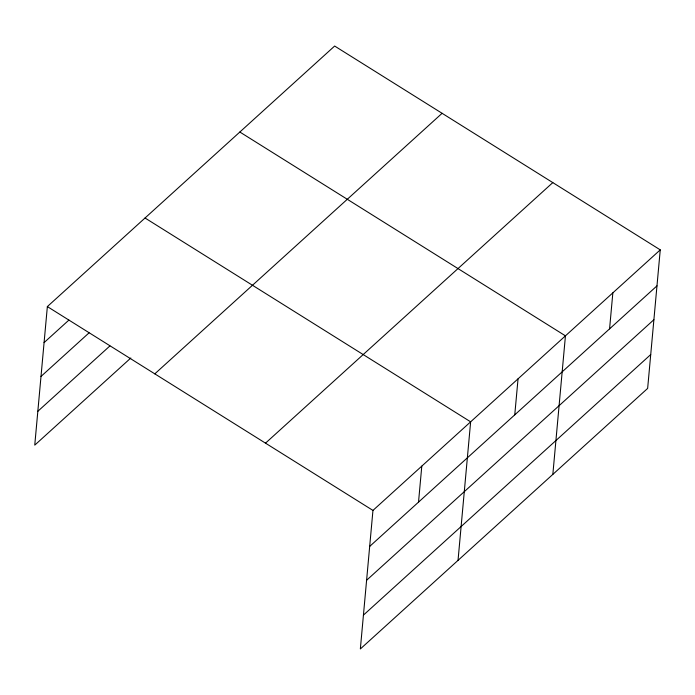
<?xml version="1.0" encoding="UTF-8"?>
<svg xmlns="http://www.w3.org/2000/svg" width="695" height="695" viewBox="0 0 695 695"><rect width="100%" height="100%" fill="white"/><g stroke="black" fill="none" stroke-linecap="round" stroke-linejoin="round"><path stroke-width="1.04" d="M660.25 249.861L372.954 510.417L360.349 648.956L647.644 388.409L660.25 249.861L334.651 46.044L47.356 306.591L34.75 445.139L130.825 358.003M418.52 502.129L421.796 466.119M458.031 560.37L470.637 421.83L145.038 218.004M514.76 414.846L518.044 378.836M552.838 474.39L565.443 335.841L239.844 132.024M609.567 328.865L612.851 292.856M44.08 342.6L68.901 320.091M41.005 376.438L89.038 332.87M37.825 411.301L109.888 345.954M154.803 373.858L442.098 113.302M265.507 443.149L552.803 182.603M369.679 546.426L656.975 285.871M366.604 580.255L653.891 319.709M363.433 615.118L650.72 354.572M47.356 306.591L372.954 510.417"/></g></svg>
